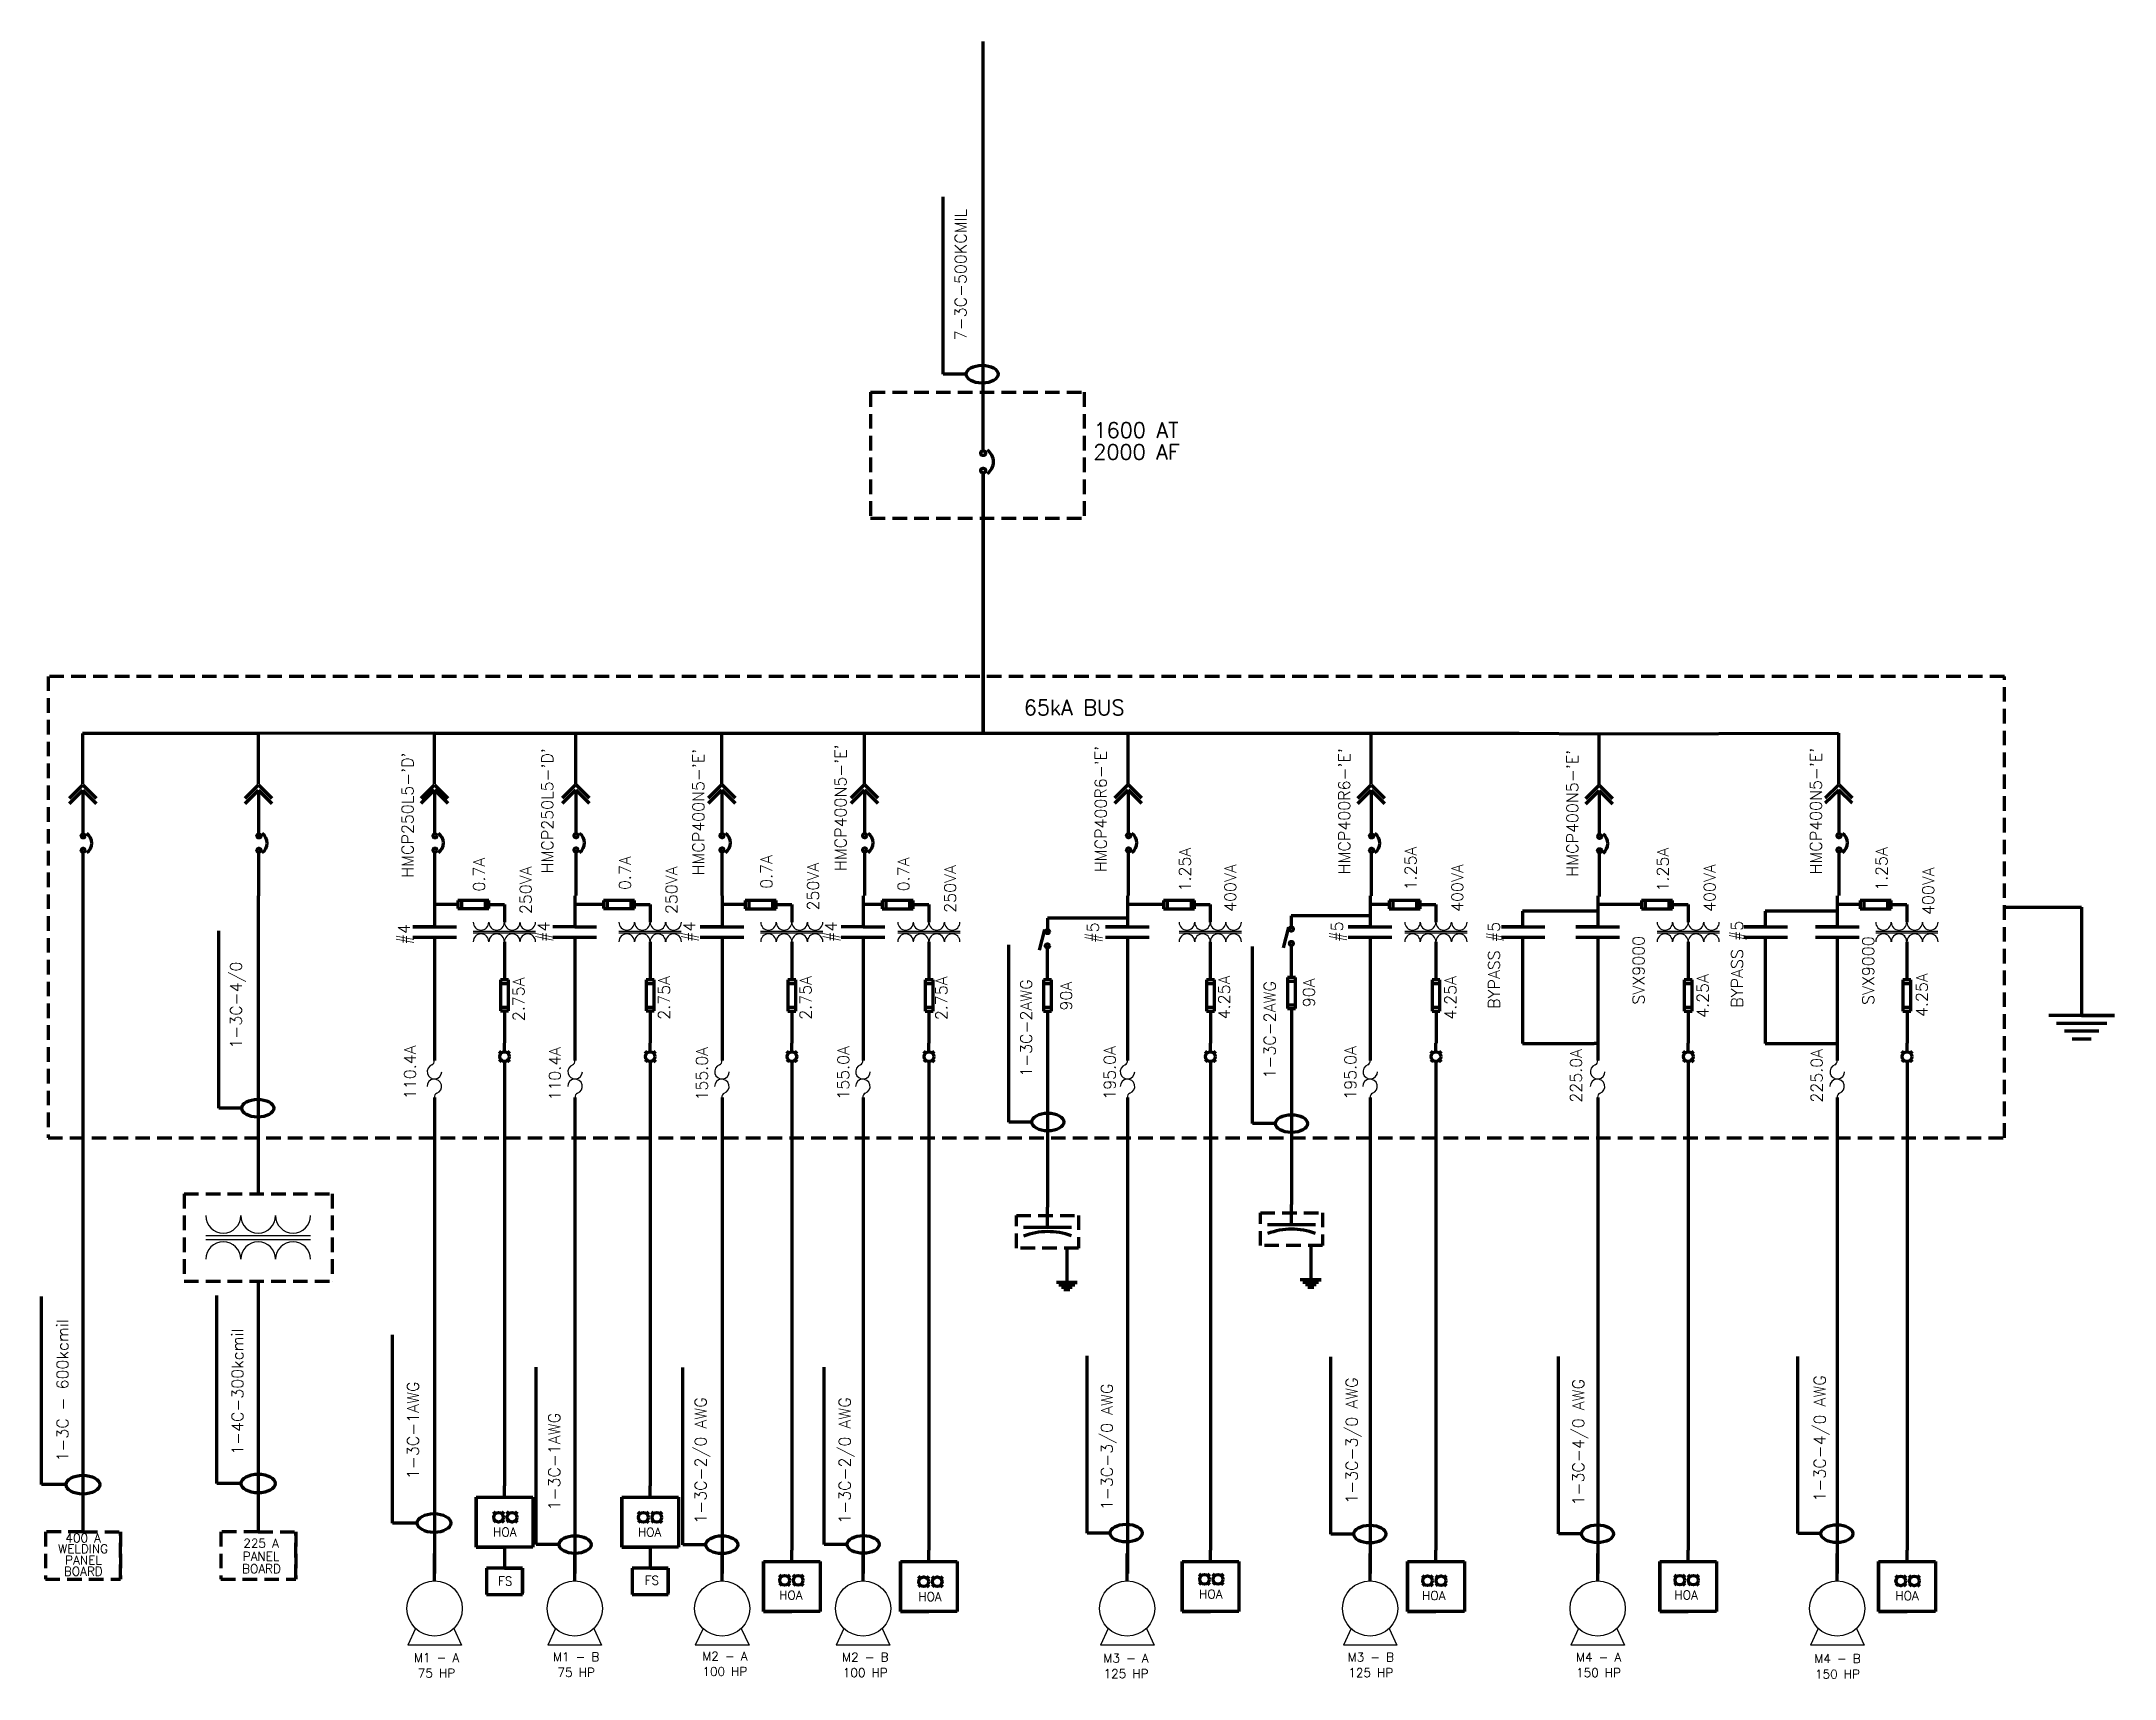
# Model space of a CAD drawing. Header units: inches. Extents: x 72 to 215, y 2 to 115.
import ezdxf
from ezdxf.enums import TextEntityAlignment as Align

# ---------------------------------------------------------------- set-up
doc = ezdxf.new("R2010")
doc.units = ezdxf.units.IN
doc.header["$LTSCALE"] = 2
doc.header["$MEASUREMENT"] = 0
doc.linetypes.add('DASHED', pattern=[0.75, 0.5, -0.25])
for name, color, linetype in [('CONTROL CABLES', 6, 'Continuous'), ('CONTROL OBJECTS', 6, 'Continuous'), ('ENCLOSURE', 250, 'Continuous'), ('MCC_BUS', 250, 'Continuous'), ('OBJECTS', 250, 'Continuous'), ('POWER CABLE', 1, 'Continuous'), ('TEXTSML', 1, 'Continuous')]:
    doc.layers.add(name, color=color, linetype=linetype)
doc.styles.add('ROMANS', font='romans.shx', dxfattribs={"height": 100})

msp = doc.modelspace()

# ---------------------------------------------------------------- linework, layer by layer
at = {"linetype": 'Continuous', "lineweight": 100}
for p, q in [((137.16, 86.88), (137.16, 90.9)), ((137.16, 85.31), (137.16, 67.45)), ((97.92, 54.13), (99.42, 54.13)), ((99.42, 54.13), (100.92, 54.13)), ((109.06, 54.13), (107.56, 54.13)), ((107.56, 53.43), (109.06, 53.43)), ((109.06, 54.13), (109.06, 54.13)), ((109.06, 53.43), (110.56, 53.43)), ((119.2, 54.13), (117.7, 54.13)), ((145.58, 53.43), (148.58, 53.43)), ((162.28, 53.43), (165.28, 53.43)), ((172.81, 53.43), (175.81, 53.43)), ((177.94, 53.43), (180.94, 53.43)), ((189.5, 53.43), (192.5, 53.43)), ((194.42, 53.43), (197.42, 53.43)), ((179.2, 46.1), (179.2, 46.1)), ((179.2, 46.1), (179.2, 46.1)), ((102.28, 11.46), (102.28, 14.91)), ((112.3, 11.46), (112.3, 14.91)), ((104.23, 10.03), (105.46, 10.03)), ((105.46, 10.03), (105.46, 8.34)), ((105.46, 8.34), (105.46, 10.03)), ((114.25, 10.03), (115.49, 10.03)), ((115.49, 10.03), (115.49, 8.34)), ((115.49, 8.34), (115.49, 10.03)), ((122.05, 7.04), (122.05, 10.49)), ((131.48, 7.04), (131.48, 10.49)), ((150.84, 7.04), (150.84, 10.49)), ((166.36, 7.04), (166.36, 10.49)), ((183.72, 7.04), (183.72, 10.49)), ((198.76, 7.04), (198.76, 10.49))]:
    msp.add_line(p, q, dxfattribs=at)
at = {"linetype": 'DASHED', "lineweight": 100}
for p, q in [((77.8, 12.52), (77.8, 9.27)), ((89.87, 12.52), (89.87, 9.27))]:
    msp.add_line(p, q, dxfattribs=at)
at = {"layer": 'CONTROL CABLES', "linetype": 'Continuous', "lineweight": 100}
for p, q in [((101.01, 55.66), (99.42, 55.66)), ((103.15, 55.66), (104.22, 55.66)), ((104.22, 55.66), (104.22, 54.45)), ((111.04, 55.66), (109.05, 55.66)), ((113.17, 55.66), (114.25, 55.66)), ((114.25, 55.66), (114.25, 54.45)), ((120.78, 55.66), (119.23, 55.66)), ((122.92, 55.66), (123.99, 55.66)), ((123.99, 55.66), (123.99, 54.45)), ((130.22, 55.66), (128.89, 55.66)), ((132.35, 55.66), (133.42, 55.66)), ((133.42, 55.66), (133.42, 54.45)), ((149.57, 55.66), (147.13, 55.66)), ((151.71, 55.66), (152.78, 55.66)), ((152.78, 55.66), (152.78, 54.45)), ((165.1, 55.66), (163.78, 55.66)), ((167.23, 55.66), (168.31, 55.66)), ((168.31, 55.66), (168.31, 54.45)), ((182.46, 55.66), (179.54, 55.66)), ((184.59, 55.66), (185.66, 55.66)), ((185.66, 55.66), (185.66, 54.45)), ((197.5, 55.66), (195.92, 55.66)), ((199.64, 55.66), (200.71, 55.66)), ((200.71, 55.66), (200.71, 54.45)), ((104.22, 53.11), (104.22, 50.48)), ((114.25, 53.11), (114.25, 50.48)), ((123.99, 53.11), (123.99, 50.48)), ((133.42, 53.11), (133.42, 50.48)), ((152.78, 53.11), (152.78, 50.48)), ((168.31, 53.11), (168.31, 50.48)), ((185.67, 53.11), (185.67, 50.48)), ((200.71, 53.11), (200.71, 50.48)), ((104.23, 48.35), (104.23, 46.15)), ((114.26, 48.35), (114.26, 46.15)), ((124, 48.34), (124, 46.14)), ((133.43, 48.34), (133.43, 46.14)), ((152.79, 48.34), (152.79, 46.14)), ((168.32, 48.34), (168.32, 46.14)), ((185.67, 48.34), (185.67, 46.14)), ((200.72, 48.34), (200.72, 46.14)), ((114.25, 45.54), (114.25, 46.13)), ((152.79, 45.54), (152.79, 46.13)), ((200.72, 45.54), (200.72, 46.13)), ((104.23, 44.89), (104.23, 19.06)), ((114.25, 44.89), (114.25, 19.06)), ((124, 44.88), (124, 19.06)), ((133.43, 44.88), (133.43, 19.06)), ((152.79, 44.88), (152.79, 19.06)), ((168.31, 44.88), (168.31, 19.06)), ((185.67, 44.88), (185.67, 19.06)), ((200.72, 44.88), (200.72, 19.06)), ((104.23, 19.06), (104.23, 15.7)), ((114.25, 19.06), (114.25, 15.7)), ((124, 19.06), (124, 15.69)), ((133.43, 19.06), (133.43, 15.69)), ((152.79, 19.06), (152.79, 15.69)), ((168.31, 19.06), (168.31, 15.69)), ((185.67, 19.06), (185.67, 15.69)), ((200.72, 19.06), (200.72, 15.69)), ((104.23, 14.91), (104.23, 15.7)), ((114.25, 14.91), (114.25, 15.7)), ((124, 15.69), (124, 11.27)), ((133.43, 15.69), (133.43, 11.27)), ((152.79, 15.69), (152.79, 11.27)), ((168.31, 15.69), (168.31, 11.27)), ((185.67, 15.69), (185.67, 11.27)), ((200.72, 15.69), (200.72, 11.27)), ((104.23, 11.46), (104.23, 10.03)), ((114.25, 11.46), (114.25, 10.03)), ((124, 10.49), (124, 11.27)), ((133.43, 10.49), (133.43, 11.27)), ((152.79, 10.49), (152.79, 11.27)), ((168.31, 10.49), (168.31, 11.27)), ((185.67, 10.49), (185.67, 11.27)), ((200.72, 10.49), (200.72, 11.27))]:
    msp.add_line(p, q, dxfattribs=at)
at = {"layer": 'CONTROL OBJECTS', "linetype": 'Continuous', "lineweight": 100}
for p, q in [((101.01, 55.94), (101.01, 55.39)), ((103.15, 55.94), (101.01, 55.94)), ((101.26, 55.94), (101.26, 55.39)), ((102.89, 55.94), (102.89, 55.39)), ((103.15, 55.39), (103.15, 55.94)), ((111.04, 55.94), (111.04, 55.39)), ((113.17, 55.94), (111.04, 55.94)), ((111.29, 55.94), (111.29, 55.39)), ((112.92, 55.94), (112.92, 55.39)), ((113.17, 55.39), (113.17, 55.94)), ((120.78, 55.94), (120.78, 55.38)), ((122.92, 55.94), (120.78, 55.94)), ((121.04, 55.94), (121.04, 55.38)), ((122.67, 55.94), (122.67, 55.38)), ((122.92, 55.38), (122.92, 55.94)), ((130.22, 55.94), (130.22, 55.38)), ((132.35, 55.94), (130.22, 55.94)), ((130.47, 55.94), (130.47, 55.38)), ((132.1, 55.94), (132.1, 55.38)), ((132.35, 55.38), (132.35, 55.94)), ((149.57, 55.94), (149.57, 55.38)), ((151.71, 55.94), (149.57, 55.94)), ((149.83, 55.94), (149.83, 55.38)), ((151.46, 55.94), (151.46, 55.38)), ((151.71, 55.38), (151.71, 55.94)), ((165.1, 55.94), (165.1, 55.38)), ((167.23, 55.94), (165.1, 55.94)), ((165.35, 55.94), (165.35, 55.38)), ((166.98, 55.94), (166.98, 55.38)), ((167.23, 55.38), (167.23, 55.94)), ((182.46, 55.94), (182.46, 55.38)), ((184.59, 55.94), (182.46, 55.94)), ((182.71, 55.94), (182.71, 55.38)), ((184.34, 55.94), (184.34, 55.38)), ((184.59, 55.38), (184.59, 55.94)), ((197.5, 55.94), (197.5, 55.38)), ((199.64, 55.94), (197.5, 55.94)), ((197.75, 55.94), (197.75, 55.38)), ((199.38, 55.94), (199.38, 55.38)), ((199.64, 55.38), (199.64, 55.94)), ((101.01, 55.39), (103.15, 55.39)), ((111.04, 55.39), (113.17, 55.39)), ((120.78, 55.38), (122.92, 55.38)), ((130.22, 55.38), (132.35, 55.38)), ((149.57, 55.38), (151.71, 55.38)), ((165.1, 55.38), (167.23, 55.38)), ((182.46, 55.38), (184.59, 55.38)), ((197.5, 55.38), (199.64, 55.38)), ((104.51, 50.48), (103.95, 50.48)), ((103.95, 50.48), (103.95, 48.35)), ((103.95, 50.23), (104.51, 50.23)), ((104.51, 48.35), (104.51, 50.48)), ((114.53, 50.48), (113.98, 50.48)), ((113.98, 50.48), (113.98, 48.35)), ((113.98, 50.23), (114.53, 50.23)), ((114.53, 48.35), (114.53, 50.48)), ((124.28, 50.48), (123.73, 50.48)), ((123.73, 50.48), (123.73, 48.34)), ((123.73, 50.23), (124.28, 50.23)), ((124.28, 48.34), (124.28, 50.48)), ((133.71, 50.48), (133.16, 50.48)), ((133.16, 50.48), (133.16, 48.34)), ((133.16, 50.23), (133.71, 50.23)), ((133.71, 48.34), (133.71, 50.48)), ((153.07, 50.48), (152.52, 50.48)), ((152.52, 50.48), (152.52, 48.34)), ((152.52, 50.23), (153.07, 50.23)), ((153.07, 48.34), (153.07, 50.48)), ((168.59, 50.48), (168.04, 50.48)), ((168.04, 50.48), (168.04, 48.34)), ((168.04, 50.23), (168.59, 50.23)), ((168.59, 48.34), (168.59, 50.48)), ((185.95, 50.48), (185.4, 50.48)), ((185.4, 50.48), (185.4, 48.34)), ((185.4, 50.23), (185.95, 50.23)), ((185.95, 48.34), (185.95, 50.48)), ((200.99, 50.48), (200.44, 50.48)), ((200.44, 50.48), (200.44, 48.34)), ((200.44, 50.23), (200.99, 50.23)), ((200.99, 48.34), (200.99, 50.48)), ((103.95, 48.6), (104.51, 48.6)), ((113.98, 48.6), (114.53, 48.6)), ((123.73, 48.6), (124.28, 48.6)), ((133.16, 48.6), (133.71, 48.6)), ((152.52, 48.6), (153.07, 48.6)), ((168.04, 48.6), (168.59, 48.6)), ((185.4, 48.6), (185.95, 48.6)), ((200.44, 48.6), (200.99, 48.6)), ((103.95, 48.35), (104.51, 48.35)), ((113.98, 48.35), (114.53, 48.35)), ((123.73, 48.34), (124.28, 48.34)), ((133.16, 48.34), (133.71, 48.34)), ((152.52, 48.34), (153.07, 48.34)), ((168.04, 48.34), (168.59, 48.34)), ((185.4, 48.34), (185.95, 48.34)), ((200.44, 48.34), (200.99, 48.34)), ((104.23, 45.54), (104.23, 46.13)), ((124, 45.54), (124, 46.13)), ((133.43, 45.54), (133.43, 46.13)), ((168.31, 45.54), (168.31, 46.13)), ((185.67, 45.54), (185.67, 46.13)), ((103.99, 45.45), (103.87, 45.57)), ((103.87, 45.57), (103.99, 45.45)), ((103.99, 44.98), (103.87, 44.86)), ((104.46, 45.45), (104.58, 45.57)), ((104.58, 45.57), (104.46, 45.45)), ((104.46, 44.98), (104.58, 44.86)), ((104.58, 44.86), (104.46, 44.98)), ((114.02, 45.45), (113.9, 45.57)), ((113.9, 45.57), (114.02, 45.45)), ((114.02, 44.98), (113.9, 44.86)), ((114.49, 45.45), (114.61, 45.57)), ((114.61, 45.57), (114.49, 45.45)), ((114.49, 44.98), (114.61, 44.86)), ((114.61, 44.86), (114.49, 44.98)), ((123.77, 45.45), (123.65, 45.57)), ((123.65, 45.57), (123.77, 45.45)), ((123.77, 44.98), (123.65, 44.86)), ((124.23, 45.45), (124.35, 45.57)), ((124.35, 45.57), (124.23, 45.45)), ((124.23, 44.98), (124.35, 44.86)), ((124.35, 44.86), (124.23, 44.98)), ((133.2, 45.45), (133.08, 45.57)), ((133.08, 45.57), (133.2, 45.45)), ((133.2, 44.98), (133.08, 44.86)), ((133.66, 45.45), (133.78, 45.57)), ((133.78, 45.57), (133.66, 45.45)), ((133.66, 44.98), (133.78, 44.86)), ((133.78, 44.86), (133.66, 44.98)), ((152.56, 45.45), (152.44, 45.57)), ((152.44, 45.57), (152.56, 45.45)), ((152.56, 44.98), (152.44, 44.86)), ((153.02, 45.45), (153.14, 45.57)), ((153.14, 45.57), (153.02, 45.45)), ((153.02, 44.98), (153.14, 44.86)), ((153.14, 44.86), (153.02, 44.98)), ((168.08, 45.45), (167.96, 45.57)), ((167.96, 45.57), (168.08, 45.45)), ((168.08, 44.98), (167.96, 44.86)), ((168.55, 45.45), (168.67, 45.57)), ((168.67, 45.57), (168.55, 45.45)), ((168.55, 44.98), (168.67, 44.86)), ((168.67, 44.86), (168.55, 44.98)), ((185.44, 45.45), (185.32, 45.57)), ((185.32, 45.57), (185.44, 45.45)), ((185.44, 44.98), (185.32, 44.86)), ((185.9, 45.45), (186.02, 45.57)), ((186.02, 45.57), (185.9, 45.45)), ((185.9, 44.98), (186.02, 44.86)), ((186.02, 44.86), (185.9, 44.98)), ((200.48, 45.45), (200.36, 45.57)), ((200.36, 45.57), (200.48, 45.45)), ((200.48, 44.98), (200.36, 44.86)), ((200.95, 45.45), (201.07, 45.57)), ((201.07, 45.57), (200.95, 45.45)), ((200.95, 44.98), (201.07, 44.86)), ((201.07, 44.86), (200.95, 44.98)), ((102.28, 14.91), (106.18, 14.91)), ((102.28, 14.91), (102.28, 11.46)), ((106.18, 14.91), (106.18, 11.46)), ((112.3, 14.91), (116.21, 14.91)), ((112.3, 14.91), (112.3, 11.46)), ((116.21, 14.91), (116.21, 11.46)), ((103.59, 13.77), (103.47, 13.89)), ((103.47, 13.89), (103.59, 13.77)), ((103.59, 13.3), (103.47, 13.18)), ((104.06, 13.77), (104.18, 13.89)), ((104.18, 13.89), (104.06, 13.77)), ((104.06, 13.3), (104.18, 13.18)), ((104.18, 13.18), (104.06, 13.3)), ((104.52, 13.76), (104.4, 13.89)), ((104.4, 13.89), (104.52, 13.76)), ((104.52, 13.3), (104.4, 13.18)), ((104.99, 13.76), (105.11, 13.89)), ((105.11, 13.89), (104.99, 13.76)), ((104.99, 13.3), (105.11, 13.18)), ((105.11, 13.18), (104.99, 13.3)), ((113.54, 13.76), (113.42, 13.88)), ((113.42, 13.88), (113.54, 13.76)), ((113.54, 13.29), (113.42, 13.17)), ((114.01, 13.76), (114.13, 13.88)), ((114.13, 13.88), (114.01, 13.76)), ((114.01, 13.29), (114.13, 13.17)), ((114.13, 13.17), (114.01, 13.29)), ((114.48, 13.76), (114.35, 13.88)), ((114.35, 13.88), (114.48, 13.76)), ((114.48, 13.29), (114.35, 13.17)), ((114.94, 13.76), (115.06, 13.88)), ((115.06, 13.88), (114.94, 13.76)), ((114.94, 13.29), (115.06, 13.17)), ((115.06, 13.17), (114.94, 13.29)), ((106.18, 11.46), (102.28, 11.46)), ((102.28, 11.46), (104.23, 11.46)), ((116.21, 11.46), (112.3, 11.46)), ((112.3, 11.46), (114.25, 11.46)), ((104.23, 10.03), (102.99, 10.03)), ((102.99, 10.03), (102.99, 8.21)), ((105.46, 10.03), (104.23, 10.03)), ((105.46, 8.21), (105.46, 10.03)), ((114.25, 10.03), (113.02, 10.03)), ((113.02, 10.03), (113.02, 8.21)), ((115.49, 10.03), (114.25, 10.03)), ((115.49, 8.21), (115.49, 10.03)), ((122.05, 10.49), (125.95, 10.49)), ((122.05, 10.49), (122.05, 7.04)), ((125.95, 10.49), (125.95, 7.04)), ((131.48, 10.49), (135.38, 10.49)), ((131.48, 10.49), (131.48, 7.04)), ((135.38, 10.49), (135.38, 7.04)), ((150.84, 10.49), (154.74, 10.49)), ((150.84, 10.49), (150.84, 7.04)), ((154.74, 10.49), (154.74, 7.04)), ((166.36, 10.49), (170.27, 10.49)), ((166.36, 10.49), (166.36, 7.04)), ((170.27, 10.49), (170.27, 7.04)), ((183.72, 10.49), (187.62, 10.49)), ((183.72, 10.49), (183.72, 7.04)), ((187.62, 10.49), (187.62, 7.04)), ((198.76, 10.49), (202.67, 10.49)), ((198.76, 10.49), (198.76, 7.04)), ((202.67, 10.49), (202.67, 7.04)), ((123.27, 9.42), (123.15, 9.54)), ((123.15, 9.54), (123.27, 9.42)), ((123.27, 8.96), (123.15, 8.84)), ((123.73, 9.42), (123.85, 9.54)), ((123.85, 9.54), (123.73, 9.42)), ((123.73, 8.96), (123.85, 8.84)), ((123.85, 8.84), (123.73, 8.96)), ((124.2, 9.42), (124.08, 9.54)), ((124.08, 9.54), (124.2, 9.42)), ((124.2, 8.96), (124.08, 8.84)), ((124.66, 9.42), (124.78, 9.54)), ((124.78, 9.54), (124.66, 9.42)), ((124.66, 8.96), (124.78, 8.84)), ((124.78, 8.84), (124.66, 8.96)), ((132.84, 9.32), (132.72, 9.45)), ((132.72, 9.45), (132.84, 9.32)), ((132.84, 8.86), (132.72, 8.74)), ((133.3, 9.32), (133.43, 9.45)), ((133.43, 9.45), (133.3, 9.32)), ((133.3, 8.86), (133.43, 8.74)), ((133.43, 8.74), (133.3, 8.86)), ((133.77, 9.32), (133.65, 9.44)), ((133.65, 9.44), (133.77, 9.32)), ((133.77, 8.86), (133.65, 8.74)), ((134.24, 9.32), (134.36, 9.44)), ((134.36, 9.44), (134.24, 9.32)), ((134.24, 8.86), (134.36, 8.74)), ((134.36, 8.74), (134.24, 8.86)), ((152.15, 9.49), (152.03, 9.61)), ((152.03, 9.61), (152.15, 9.49)), ((152.15, 9.02), (152.03, 8.9)), ((152.62, 9.49), (152.74, 9.61)), ((152.74, 9.61), (152.62, 9.49)), ((152.62, 9.02), (152.74, 8.9)), ((152.74, 8.9), (152.62, 9.02)), ((153.08, 9.49), (152.96, 9.61)), ((152.96, 9.61), (153.08, 9.49)), ((153.08, 9.02), (152.96, 8.9)), ((153.55, 9.49), (153.67, 9.61)), ((153.67, 9.61), (153.55, 9.49)), ((153.55, 9.02), (153.67, 8.9)), ((153.67, 8.9), (153.55, 9.02)), ((167.5, 9.39), (167.38, 9.51)), ((167.38, 9.51), (167.5, 9.39)), ((167.5, 8.92), (167.38, 8.8)), ((167.96, 9.39), (168.08, 9.51)), ((168.08, 9.51), (167.96, 9.39)), ((167.96, 8.92), (168.08, 8.8)), ((168.08, 8.8), (167.96, 8.92)), ((168.43, 9.39), (168.31, 9.51)), ((168.31, 9.51), (168.43, 9.39)), ((168.43, 8.92), (168.31, 8.8)), ((168.89, 9.39), (169.02, 9.51)), ((169.02, 9.51), (168.89, 9.39)), ((168.89, 8.92), (169.02, 8.8)), ((169.02, 8.8), (168.89, 8.92)), ((184.85, 9.43), (184.73, 9.55)), ((184.73, 9.55), (184.85, 9.43)), ((184.85, 8.97), (184.73, 8.85)), ((185.32, 9.43), (185.44, 9.55)), ((185.44, 9.55), (185.32, 9.43)), ((185.32, 8.97), (185.44, 8.85)), ((185.44, 8.85), (185.32, 8.97)), ((185.78, 9.43), (185.66, 9.55)), ((185.66, 9.55), (185.78, 9.43)), ((185.78, 8.97), (185.66, 8.85)), ((186.25, 9.43), (186.37, 9.55)), ((186.37, 9.55), (186.25, 9.43)), ((186.25, 8.97), (186.37, 8.85)), ((186.37, 8.85), (186.25, 8.97)), ((200.06, 9.38), (199.94, 9.5)), ((199.94, 9.5), (200.06, 9.38)), ((200.06, 8.92), (199.94, 8.8)), ((200.52, 9.38), (200.65, 9.5)), ((200.65, 9.5), (200.52, 9.38)), ((200.52, 8.92), (200.65, 8.8)), ((200.65, 8.8), (200.52, 8.92)), ((200.99, 9.38), (200.87, 9.5)), ((200.87, 9.5), (200.99, 9.38)), ((200.99, 8.91), (200.87, 8.79)), ((201.46, 9.38), (201.58, 9.5)), ((201.58, 9.5), (201.46, 9.38)), ((201.46, 8.91), (201.58, 8.79)), ((201.58, 8.79), (201.46, 8.91)), ((102.99, 8.21), (105.46, 8.21)), ((113.02, 8.21), (115.49, 8.21)), ((125.95, 7.04), (122.05, 7.04)), ((122.05, 7.04), (124, 7.04)), ((135.38, 7.04), (131.48, 7.04)), ((131.48, 7.04), (133.43, 7.04)), ((154.74, 7.04), (150.84, 7.04)), ((150.84, 7.04), (152.79, 7.04)), ((170.27, 7.04), (166.36, 7.04)), ((166.36, 7.04), (168.31, 7.04)), ((187.62, 7.04), (183.72, 7.04)), ((183.72, 7.04), (185.67, 7.04)), ((202.67, 7.04), (198.76, 7.04)), ((198.76, 7.04), (200.72, 7.04))]:
    msp.add_line(p, q, dxfattribs=at)
at = {"layer": 'CONTROL OBJECTS'}
for p, q in [((102.08, 53.84), (105.29, 53.84)), ((102.08, 53.72), (105.29, 53.72)), ((103.15, 53.84), (106.36, 53.84)), ((103.15, 53.72), (106.36, 53.72)), ((106.12, 53.24), (106.12, 53.24)), ((112.1, 53.84), (115.32, 53.84)), ((112.1, 53.72), (115.32, 53.72)), ((113.18, 53.84), (116.39, 53.84)), ((113.18, 53.72), (116.39, 53.72)), ((116.15, 53.24), (116.15, 53.24)), ((121.85, 53.84), (125.06, 53.84)), ((121.85, 53.72), (125.06, 53.72)), ((122.92, 53.84), (126.14, 53.84)), ((122.92, 53.72), (126.14, 53.72)), ((125.89, 53.24), (125.89, 53.24)), ((131.28, 53.84), (134.5, 53.84)), ((131.28, 53.72), (134.5, 53.72)), ((132.35, 53.84), (135.57, 53.84)), ((132.35, 53.72), (135.57, 53.72)), ((135.32, 53.24), (135.32, 53.24)), ((150.64, 53.84), (153.85, 53.84)), ((150.64, 53.72), (153.85, 53.72)), ((151.71, 53.84), (154.93, 53.84)), ((151.71, 53.72), (154.93, 53.72)), ((154.68, 53.24), (154.68, 53.24)), ((166.16, 53.84), (169.38, 53.84)), ((166.16, 53.72), (169.38, 53.72)), ((167.24, 53.84), (170.45, 53.84)), ((167.24, 53.72), (170.45, 53.72)), ((170.21, 53.24), (170.21, 53.24)), ((183.52, 53.84), (186.74, 53.84)), ((183.52, 53.72), (186.74, 53.72)), ((184.59, 53.84), (187.81, 53.84)), ((184.59, 53.72), (187.81, 53.72)), ((187.56, 53.24), (187.56, 53.24)), ((198.57, 53.84), (201.78, 53.84)), ((198.57, 53.72), (201.78, 53.72)), ((199.64, 53.84), (202.85, 53.84)), ((199.64, 53.72), (202.85, 53.72)), ((202.61, 53.24), (202.61, 53.24))]:
    msp.add_line(p, q, dxfattribs=at)
at = {"layer": 'CONTROL OBJECTS', "linetype": 'Continuous', "lineweight": 100}
for centre in [(104.23, 45.21), (114.25, 45.21), (124, 45.21), (133.43, 45.21), (152.79, 45.21), (168.31, 45.21), (185.67, 45.21), (200.72, 45.21), (103.82, 13.53), (104.75, 13.53), (113.78, 13.52), (114.71, 13.52), (123.5, 9.19), (124.43, 9.19), (133.07, 9.09), (134, 9.09), (152.39, 9.26), (153.32, 9.26), (167.73, 9.16), (168.66, 9.16), (185.09, 9.2), (186.02, 9.2), (200.29, 9.15), (201.22, 9.15)]:
    msp.add_circle(centre, 0.33, dxfattribs=at)
at = {"layer": 'CONTROL OBJECTS'}
for centre, start, end in [((102.61, 54.45), 180, 0), ((103.69, 54.45), 180, 0), ((103.69, 54.45), 180, 0), ((104.76, 54.45), 180, 0), ((104.76, 54.45), 180, 0), ((105.83, 54.45), 180, 0), ((112.64, 54.45), 180, 0), ((113.71, 54.45), 180, 0), ((113.71, 54.45), 180, 0), ((114.78, 54.45), 180, 0), ((114.78, 54.45), 180, 0), ((115.86, 54.45), 180, 0), ((122.39, 54.45), 180, 0), ((123.46, 54.45), 180, 0), ((123.46, 54.45), 180, 0), ((124.53, 54.45), 180, 0), ((124.53, 54.45), 180, 0), ((125.6, 54.45), 180, 0), ((131.82, 54.45), 180, 0), ((132.89, 54.45), 180, 0), ((132.89, 54.45), 180, 0), ((133.96, 54.45), 180, 0), ((133.96, 54.45), 180, 0), ((135.03, 54.45), 180, 0), ((151.18, 54.45), 180, 0), ((152.25, 54.45), 180, 0), ((152.25, 54.45), 180, 0), ((153.32, 54.45), 180, 0), ((153.32, 54.45), 180, 0), ((154.39, 54.45), 180, 0), ((166.7, 54.45), 180, 0), ((167.77, 54.45), 180, 0), ((167.77, 54.45), 180, 0), ((168.84, 54.45), 180, 0), ((168.84, 54.45), 180, 0), ((169.92, 54.45), 180, 0), ((184.06, 54.45), 180, 0), ((185.13, 54.45), 180, 0), ((185.13, 54.45), 180, 0), ((186.2, 54.45), 180, 0), ((186.2, 54.45), 180, 0), ((187.27, 54.45), 180, 0), ((199.1, 54.45), 180, 0), ((200.17, 54.45), 180, 0), ((200.17, 54.45), 180, 0), ((201.25, 54.45), 180, 0), ((201.25, 54.45), 180, 0), ((202.32, 54.45), 180, 0), ((102.61, 53.11), 0, 179.8893), ((103.69, 53.11), 0, 180), ((103.69, 53.11), 0, 179.8893), ((104.76, 53.11), 0.1107, 180), ((104.76, 53.11), 0, 180), ((105.83, 53.11), 0.1107, 180), ((112.64, 53.11), 0, 179.8893), ((113.71, 53.11), 0, 180), ((113.71, 53.11), 0, 179.8893), ((114.78, 53.11), 0.1107, 180), ((114.78, 53.11), 0, 180), ((115.86, 53.11), 0.1107, 180), ((122.39, 53.11), 0, 179.8893), ((123.46, 53.11), 0, 180), ((123.46, 53.11), 0, 179.8893), ((124.53, 53.11), 0.1107, 180), ((124.53, 53.11), 0, 180), ((125.6, 53.11), 0.1107, 180), ((131.82, 53.11), 0, 179.8893), ((132.89, 53.11), 0, 180), ((132.89, 53.11), 0, 179.8893), ((133.96, 53.11), 0.1107, 180), ((133.96, 53.11), 0, 180), ((135.03, 53.11), 0.1107, 180), ((151.18, 53.11), 0, 179.8893), ((152.25, 53.11), 0, 180), ((152.25, 53.11), 0, 179.8893), ((153.32, 53.11), 0.1107, 180), ((153.32, 53.11), 0, 180), ((154.39, 53.11), 0.1107, 180), ((166.7, 53.11), 0, 179.8893), ((167.77, 53.11), 0, 180), ((167.77, 53.11), 0, 179.8893), ((168.84, 53.11), 0.1107, 180), ((168.84, 53.11), 0, 180), ((169.92, 53.11), 0.1107, 180), ((184.06, 53.11), 0, 179.8893), ((185.13, 53.11), 0, 180), ((185.13, 53.11), 0, 179.8893), ((186.2, 53.11), 0.1107, 180), ((186.2, 53.11), 0, 180), ((187.27, 53.11), 0.1107, 180), ((199.1, 53.11), 0, 179.8893), ((200.17, 53.11), 0, 180), ((200.18, 53.11), 0, 179.8893), ((201.25, 53.11), 0.1107, 180), ((201.25, 53.11), 0, 180), ((202.32, 53.11), 0.1107, 180)]:
    msp.add_arc(centre, 0.536, start, end, dxfattribs=at)
at = {"layer": 'ENCLOSURE', "linetype": 'DASHED', "lineweight": 100}
for p, q in [((129.42, 90.9), (144.12, 90.9)), ((129.42, 90.9), (129.42, 82.25)), ((144.12, 90.9), (144.12, 82.25)), ((129.42, 82.25), (144.12, 82.25)), ((207.42, 71.36), (72.83, 71.36)), ((72.83, 71.36), (72.83, 39.62)), ((207.42, 39.62), (207.42, 71.36)), ((72.83, 39.62), (207.42, 39.62)), ((82.18, 35.77), (92.38, 35.77)), ((82.18, 35.77), (82.18, 29.77)), ((92.38, 35.77), (92.38, 29.77)), ((139.45, 34.29), (143.73, 34.29)), ((139.45, 32.04), (139.45, 34.29)), ((143.73, 34.29), (143.73, 32.04)), ((156.23, 34.47), (160.51, 34.47)), ((156.23, 32.21), (156.23, 34.47)), ((160.51, 34.47), (160.51, 32.21)), ((143.73, 32.04), (139.45, 32.04)), ((160.51, 32.21), (156.23, 32.21)), ((82.18, 29.77), (92.38, 29.77)), ((75.22, 12.52), (72.64, 12.52)), ((72.64, 12.52), (72.64, 9.27)), ((75.22, 12.52), (77.8, 12.52)), ((77.8, 9.27), (77.8, 12.52)), ((87.29, 12.52), (84.71, 12.52)), ((84.71, 12.52), (84.71, 9.27)), ((87.29, 12.52), (89.87, 12.52)), ((89.87, 9.27), (89.87, 12.52)), ((72.64, 9.27), (77.8, 9.27)), ((84.71, 9.27), (89.87, 9.27))]:
    msp.add_line(p, q, dxfattribs=at)
at = {"layer": 'MCC_BUS', "linetype": 'Continuous', "lineweight": 100}
for p, q in [((87.28, 67.44), (75.2, 67.44)), ((99.4, 67.45), (87.28, 67.44)), ((99.4, 67.45), (174.03, 67.45)), ((174.03, 67.45), (179.52, 67.4)), ((179.52, 67.4), (196, 67.46))]:
    msp.add_line(p, q, dxfattribs=at)
at = {"layer": 'OBJECTS', "linetype": 'Continuous', "lineweight": 100}
for p, q in [((74.3, 62.98), (75.22, 63.9)), ((74.3, 62.62), (75.22, 63.54)), ((75.22, 63.9), (76.14, 62.98)), ((75.22, 63.54), (76.14, 62.62)), ((86.38, 62.98), (87.3, 63.9)), ((86.38, 62.62), (87.3, 63.54)), ((87.3, 63.9), (88.22, 62.98)), ((87.3, 63.54), (88.22, 62.62)), ((98.5, 62.99), (99.42, 63.91)), ((98.5, 62.63), (99.42, 63.55)), ((99.42, 63.91), (100.34, 62.99)), ((99.42, 63.55), (100.34, 62.63)), ((108.21, 63), (109.13, 63.92)), ((108.21, 62.64), (109.13, 63.56)), ((109.13, 63.92), (110.05, 63)), ((109.13, 63.56), (110.05, 62.64)), ((118.26, 63), (119.18, 63.92)), ((118.26, 62.64), (119.18, 63.56)), ((119.18, 63.92), (120.09, 63)), ((119.18, 63.56), (120.09, 62.64)), ((128.07, 63), (128.99, 63.92)), ((128.07, 62.64), (128.99, 63.56)), ((128.99, 63.92), (129.91, 63)), ((128.99, 63.56), (129.91, 62.64)), ((146.21, 63), (147.13, 63.92)), ((146.21, 62.64), (147.13, 63.56)), ((147.13, 63.92), (148.05, 63)), ((147.13, 63.56), (148.05, 62.64)), ((162.93, 62.98), (163.85, 63.9)), ((162.93, 62.62), (163.85, 63.54)), ((163.85, 63.9), (164.77, 62.98)), ((163.85, 63.54), (164.77, 62.62)), ((178.62, 62.95), (179.54, 63.87)), ((178.62, 62.59), (179.54, 63.51)), ((179.54, 63.87), (180.46, 62.95)), ((179.54, 63.51), (180.46, 62.59)), ((195.1, 63.01), (196.02, 63.92)), ((195.1, 62.65), (196.02, 63.56)), ((196.02, 63.92), (196.94, 63.01)), ((196.02, 63.56), (196.94, 62.65)), ((207.42, 55.49), (212.73, 55.49)), ((212.73, 55.49), (212.73, 50.25)), ((212.73, 55.49), (212.73, 48.03)), ((99.42, 54.13), (97.92, 54.13)), ((97.92, 53.43), (100.92, 53.43)), ((99.42, 54.13), (100.92, 54.13)), ((109.06, 54.13), (107.56, 54.13)), ((107.56, 53.43), (110.56, 53.43)), ((109.06, 54.13), (110.56, 54.13)), ((117.7, 54.13), (119.2, 54.13)), ((117.7, 53.43), (120.7, 53.43)), ((119.2, 54.13), (120.7, 54.13)), ((128.9, 54.13), (127.4, 54.13)), ((127.4, 53.43), (130.4, 53.43)), ((128.9, 54.13), (130.4, 54.13)), ((145.58, 54.13), (148.58, 54.13)), ((147.08, 54.13), (145.58, 54.13)), ((145.58, 53.43), (148.58, 53.43)), ((163.78, 54.13), (162.28, 54.13)), ((162.28, 54.13), (165.28, 54.13)), ((162.28, 53.43), (165.28, 53.43)), ((172.81, 54.13), (175.81, 54.13)), ((174.31, 54.13), (172.81, 54.13)), ((172.81, 53.43), (175.81, 53.43)), ((179.44, 54.13), (177.94, 54.13)), ((177.94, 54.13), (180.94, 54.13)), ((177.94, 53.43), (180.94, 53.43)), ((189.5, 54.13), (192.5, 54.13)), ((191, 54.13), (189.5, 54.13)), ((189.5, 53.43), (192.5, 53.43)), ((195.92, 54.13), (194.42, 54.13)), ((194.42, 54.13), (197.42, 54.13)), ((194.42, 53.43), (197.42, 53.43)), ((141.86, 50.48), (141.31, 50.48)), ((141.31, 50.48), (141.31, 48.34)), ((141.31, 50.23), (141.86, 50.23)), ((141.86, 48.34), (141.86, 50.48)), ((158.65, 50.65), (158.1, 50.65)), ((158.1, 50.65), (158.1, 48.52)), ((158.1, 50.4), (158.65, 50.4)), ((158.65, 48.52), (158.65, 50.65)), ((141.31, 48.6), (141.86, 48.6)), ((158.1, 48.77), (158.65, 48.77)), ((158.1, 48.52), (158.65, 48.52)), ((141.31, 48.34), (141.86, 48.34)), ((215, 48.03), (210.47, 48.03)), ((214.46, 47.49), (211.01, 47.49)), ((212.73, 48.03), (215, 48.03)), ((213.92, 46.95), (211.55, 46.95)), ((213.38, 46.41), (212.09, 46.41)), ((139.94, 33.48), (143.23, 33.48)), ((156.73, 33.66), (160.02, 33.66)), ((142.91, 32.04), (142.91, 29.68)), ((159.7, 32.21), (159.7, 29.85)), ((143.63, 29.68), (142.2, 29.68)), ((143.46, 29.5), (142.37, 29.5)), ((143.29, 29.33), (142.54, 29.33)), ((143.12, 29.16), (142.71, 29.16)), ((142.91, 29.68), (143.63, 29.68)), ((160.42, 29.85), (158.98, 29.85)), ((160.24, 29.68), (159.15, 29.68)), ((160.07, 29.51), (159.33, 29.51)), ((159.9, 29.34), (159.5, 29.34)), ((159.7, 29.85), (160.42, 29.85))]:
    msp.add_line(p, q, dxfattribs=at)
at = {"layer": 'OBJECTS'}
for p, q in [((99.4, 43.67), (99.4, 43.66)), ((109.08, 43.67), (109.08, 43.66)), ((119.18, 43.67), (119.18, 43.66)), ((128.88, 43.67), (128.88, 43.66)), ((147.09, 43.67), (147.09, 43.66)), ((163.78, 43.67), (163.78, 43.66)), ((179.43, 43.67), (179.43, 43.66)), ((195.91, 43.67), (195.91, 43.66)), ((83.67, 32.91), (90.88, 32.91)), ((83.67, 32.63), (90.88, 32.63)), ((98.1, 5.88), (97.57, 4.74)), ((100.74, 5.88), (101.27, 4.74)), ((107.74, 5.88), (107.21, 4.74)), ((110.37, 5.88), (110.91, 4.74)), ((117.89, 5.88), (117.35, 4.74)), ((120.52, 5.88), (121.05, 4.74)), ((127.58, 5.88), (127.05, 4.74)), ((130.22, 5.88), (130.75, 4.74)), ((145.76, 5.88), (145.23, 4.74)), ((148.39, 5.88), (148.92, 4.74)), ((162.47, 5.88), (161.94, 4.74)), ((165.1, 5.88), (165.63, 4.74)), ((178.12, 5.88), (177.59, 4.74)), ((180.75, 5.88), (181.28, 4.74)), ((194.6, 5.88), (194.07, 4.74)), ((197.24, 5.88), (197.77, 4.74)), ((101.27, 4.74), (97.57, 4.74)), ((110.91, 4.74), (107.21, 4.74)), ((121.05, 4.74), (117.35, 4.74)), ((130.75, 4.74), (127.05, 4.74)), ((148.92, 4.74), (145.23, 4.74)), ((165.63, 4.74), (161.94, 4.74)), ((181.28, 4.74), (177.59, 4.74)), ((197.77, 4.74), (194.07, 4.74))]:
    msp.add_line(p, q, dxfattribs=at)
at = {"layer": 'OBJECTS', "linetype": 'Continuous', "lineweight": 100}
for centre, radius in [((137.16, 86.71), 0.167), ((137.16, 85.51), 0.167), ((75.24, 60.38), 0.136), ((87.33, 60.38), 0.136), ((99.45, 60.39), 0.136), ((109.15, 60.4), 0.136), ((119.2, 60.4), 0.136), ((129.01, 60.4), 0.136), ((147.16, 60.4), 0.136), ((163.88, 60.38), 0.136), ((179.57, 60.35), 0.136), ((196.04, 60.4), 0.136), ((75.24, 59.4), 0.136), ((87.33, 59.4), 0.136), ((99.45, 59.41), 0.136), ((109.15, 59.42), 0.136), ((119.2, 59.42), 0.136), ((129.01, 59.42), 0.136), ((147.16, 59.42), 0.136), ((163.88, 59.4), 0.136), ((179.57, 59.37), 0.136), ((196.04, 59.42), 0.136), ((141.58, 53.8), 0.136), ((141.58, 52.82), 0.136), ((158.36, 53.98), 0.136), ((158.36, 52.99), 0.136)]:
    msp.add_circle(centre, radius, dxfattribs=at)
at = {"layer": 'OBJECTS'}
for centre in [(99.42, 7.25), (109.06, 7.25), (119.2, 7.25), (128.9, 7.25), (147.07, 7.25), (163.78, 7.25), (179.44, 7.25), (195.92, 7.25)]:
    msp.add_circle(centre, 1.9, dxfattribs=at)
at = {"layer": 'OBJECTS', "linetype": 'Continuous', "lineweight": 100}
for centre, radius, start, end in [((136.89, 86.11), 0.978, 304.8477, 55.1523), ((75.03, 59.89), 0.796, 304.8477, 55.1523), ((87.11, 59.89), 0.796, 304.8477, 55.1523), ((99.23, 59.9), 0.796, 304.8477, 55.1523), ((108.94, 59.91), 0.796, 304.8477, 55.1523), ((118.98, 59.91), 0.796, 304.8477, 55.1523), ((128.79, 59.91), 0.796, 304.8477, 55.1523), ((146.94, 59.91), 0.796, 304.8477, 55.1523), ((163.66, 59.89), 0.796, 304.8477, 55.1523), ((179.35, 59.86), 0.796, 304.8477, 55.1523), ((195.82, 59.91), 0.796, 304.8477, 55.1523), ((141.61, 28.47), 4.7, 69.8739, 110.8158), ((158.4, 28.64), 4.7, 69.8739, 110.8158)]:
    msp.add_arc(centre, radius, start, end, dxfattribs=at)
at = {"layer": 'OBJECTS'}
for centre, radius, start, end in [((99.41, 44.17), 0.5, 110.026, 0), ((99.09, 44.91), 0.309, 297.3251, 4.6374), ((109.09, 44.17), 0.5, 110.026, 0), ((108.77, 44.91), 0.309, 297.3251, 4.6374), ((119.19, 44.17), 0.5, 110.026, 0), ((118.88, 44.91), 0.309, 297.3251, 4.6374), ((128.89, 44.17), 0.5, 110.026, 0), ((128.57, 44.91), 0.309, 297.3251, 4.6374), ((147.09, 44.17), 0.5, 110.026, 0), ((146.78, 44.91), 0.309, 297.3251, 4.6374), ((163.79, 44.17), 0.5, 110.026, 0), ((163.48, 44.91), 0.309, 297.3251, 4.6374), ((179.44, 44.17), 0.5, 110.026, 0), ((179.13, 44.91), 0.309, 297.3251, 4.6374), ((195.92, 44.17), 0.5, 110.026, 0), ((195.61, 44.91), 0.309, 297.3251, 4.6374), ((99.4, 43.16), 0.5, 289.9196, 180), ((109.08, 43.16), 0.5, 289.9196, 180), ((119.18, 43.16), 0.5, 289.9196, 180), ((128.88, 43.16), 0.5, 289.9196, 180), ((147.09, 43.16), 0.5, 289.9196, 180), ((163.78, 43.16), 0.5, 289.9196, 180), ((179.43, 43.16), 0.5, 289.9196, 180), ((195.91, 43.16), 0.5, 289.9196, 180), ((99.7, 42.42), 0.3, 115.1225, 184.7868), ((109.38, 42.42), 0.3, 115.1225, 184.7868), ((119.48, 42.42), 0.3, 115.1225, 184.7868), ((129.18, 42.42), 0.3, 115.1225, 184.7868), ((147.38, 42.42), 0.3, 115.1225, 184.7868), ((164.08, 42.42), 0.3, 115.1225, 184.7868), ((179.73, 42.42), 0.3, 115.1225, 184.7868), ((196.21, 42.42), 0.3, 115.1225, 184.7868), ((84.88, 34.27), 1.2, 180, 0), ((87.28, 34.27), 1.2, 180, 0), ((89.68, 34.27), 1.2, 180, 0), ((84.88, 31.27), 1.2, 0, 179.8893), ((87.28, 31.27), 1.2, 0, 180), ((89.68, 31.27), 1.2, 0.1107, 180)]:
    msp.add_arc(centre, radius, start, end, dxfattribs=at)
at = {"layer": 'POWER CABLE', "linetype": 'Continuous', "lineweight": 100}
for p, q in [((137.16, 90.9), (137.16, 115.02)), ((137.16, 87.78), (137.16, 90.9)), ((137.16, 86.88), (137.16, 87.78)), ((137.16, 67.45), (137.16, 85.34)), ((75.2, 67.44), (75.2, 63.94)), ((87.28, 67.44), (87.28, 63.94)), ((99.4, 67.45), (99.4, 63.95)), ((109.11, 67.45), (109.11, 63.95)), ((119.16, 67.45), (119.16, 63.95)), ((128.97, 67.45), (128.97, 63.95)), ((147.11, 67.45), (147.11, 63.95)), ((163.83, 67.44), (163.83, 63.94)), ((179.52, 67.4), (179.52, 63.9)), ((196, 67.46), (196, 63.96)), ((75.22, 63.54), (75.22, 60.54)), ((87.3, 63.54), (87.3, 60.54)), ((99.42, 63.55), (99.42, 60.55)), ((109.13, 63.56), (109.13, 60.56)), ((119.18, 63.56), (119.18, 60.56)), ((128.99, 63.56), (128.99, 60.56)), ((147.13, 63.56), (147.13, 60.56)), ((163.85, 63.54), (163.85, 60.54)), ((179.54, 63.51), (179.54, 60.51)), ((196.02, 63.56), (196.02, 60.56)), ((75.22, 59.27), (75.22, 56.26)), ((87.3, 59.27), (87.3, 56.26)), ((99.42, 59.28), (99.42, 56.27)), ((109.13, 59.29), (109.13, 56.28)), ((119.18, 59.29), (119.18, 56.28)), ((128.99, 59.29), (128.99, 56.28)), ((147.13, 59.29), (147.13, 56.28)), ((163.85, 59.27), (163.85, 56.26)), ((179.54, 59.24), (179.54, 56.23)), ((196.02, 59.29), (196.02, 56.29)), ((75.22, 56.26), (75.22, 42.9)), ((87.3, 42.9), (87.3, 56.26)), ((99.42, 56.27), (99.42, 54.13)), ((109.06, 56.27), (109.06, 54.13)), ((119.2, 56.27), (119.2, 54.13)), ((128.9, 56.27), (128.9, 54.13)), ((147.08, 56.27), (147.08, 54.13)), ((163.78, 56.27), (163.78, 54.13)), ((179.44, 56.27), (179.44, 54.13)), ((195.92, 56.27), (195.92, 54.13)), ((147.08, 54.72), (141.58, 54.72)), ((141.58, 54.72), (141.58, 53.95)), ((147.08, 55.2), (147.08, 54.72)), ((163.78, 54.9), (158.36, 54.9)), ((158.36, 54.9), (158.36, 54.12)), ((179.44, 55.2), (174.27, 55.2)), ((174.27, 55.2), (174.27, 54.12)), ((195.92, 55.2), (190.97, 55.2)), ((190.97, 55.2), (190.97, 54.12)), ((99.42, 53.43), (99.42, 44.94)), ((109.06, 53.43), (109.06, 44.94)), ((119.2, 53.43), (119.2, 44.94)), ((128.9, 53.43), (128.9, 44.94)), ((141.38, 53.95), (141.01, 52.53)), ((147.08, 53.43), (147.08, 44.94)), ((158.16, 54.12), (157.8, 52.7)), ((158.37, 50.65), (158.37, 52.86)), ((163.78, 53.43), (163.78, 44.94)), ((174.27, 53.43), (174.27, 46.1)), ((179.44, 53.43), (179.44, 44.94)), ((190.97, 53.43), (190.97, 46.1)), ((195.92, 53.43), (195.92, 44.94)), ((141.59, 50.48), (141.59, 52.69)), ((158.37, 48.52), (158.37, 37.87)), ((141.59, 48.34), (141.59, 37.69)), ((174.27, 46.1), (179.2, 46.1)), ((179.44, 46.1), (179.2, 46.1)), ((190.97, 46.1), (195.89, 46.1)), ((75.22, 42.9), (75.22, 16.84)), ((87.29, 42.9), (87.29, 35.77)), ((99.42, 42.4), (99.42, 9.65)), ((109.06, 42.4), (109.06, 9.65)), ((119.2, 42.4), (119.2, 9.65)), ((128.9, 42.4), (128.9, 9.65)), ((147.08, 42.4), (147.08, 9.65)), ((163.78, 42.4), (163.78, 9.65)), ((179.44, 42.4), (179.44, 9.65)), ((195.92, 42.4), (195.92, 9.65)), ((141.59, 37.69), (141.59, 34.86)), ((158.37, 37.87), (158.37, 35.03)), ((141.59, 33.48), (141.59, 34.86)), ((158.37, 33.66), (158.37, 35.03)), ((87.29, 29.77), (87.29, 16.84)), ((75.22, 16.84), (75.22, 12.52)), ((87.29, 16.84), (87.29, 12.52)), ((99.42, 9.14), (99.42, 11.04)), ((109.06, 9.14), (109.06, 11.04)), ((119.2, 9.14), (119.2, 11.04)), ((128.9, 9.14), (128.9, 11.04)), ((147.07, 9.14), (147.07, 11.04)), ((163.78, 9.14), (163.78, 11.04)), ((179.44, 9.14), (179.44, 11.04)), ((195.92, 9.14), (195.92, 11.04))]:
    msp.add_line(p, q, dxfattribs=at)
at = {"layer": 'TEXTSML', "linetype": 'Continuous', "lineweight": 100}
for p, q in [((134.41, 92.14), (134.41, 104.33)), ((136, 92.14), (134.41, 92.14)), ((84.57, 41.66), (84.57, 53.85)), ((138.93, 40.71), (138.93, 52.9)), ((155.69, 40.6), (155.69, 52.79)), ((86.15, 41.66), (84.57, 41.66)), ((140.51, 40.71), (138.93, 40.71)), ((157.28, 40.6), (155.69, 40.6)), ((72.37, 15.77), (72.37, 28.72)), ((84.43, 15.85), (84.43, 28.79)), ((96.53, 13.13), (96.53, 26.07)), ((144.32, 12.44), (144.32, 24.63)), ((161.08, 12.37), (161.08, 24.56)), ((176.74, 12.39), (176.74, 24.58)), ((193.22, 12.4), (193.22, 24.59)), ((106.4, 11.65), (106.4, 23.84)), ((116.5, 11.64), (116.5, 23.83)), ((126.23, 11.66), (126.23, 23.85)), ((74.05, 15.77), (72.37, 15.77)), ((86.12, 15.85), (84.43, 15.85)), ((98.21, 13.13), (96.53, 13.13)), ((107.99, 11.65), (106.4, 11.65)), ((118.08, 11.64), (116.5, 11.64)), ((127.82, 11.66), (126.23, 11.66)), ((145.91, 12.44), (144.32, 12.44)), ((162.66, 12.37), (161.08, 12.37)), ((178.33, 12.39), (176.74, 12.39)), ((194.8, 12.4), (193.22, 12.4))]:
    msp.add_line(p, q, dxfattribs=at)
for centre, major_axis in [((137.09, 92.14), (-1.1, 0)), ((87.25, 41.66), (-1.1, 0)), ((141.61, 40.71), (-1.1, 0)), ((158.37, 40.6), (-1.1, 0)), ((75.22, 15.77), (-1.16, 0)), ((87.28, 15.85), (-1.16, 0)), ((99.38, 13.13), (-1.16, 0)), ((147, 12.44), (-1.1, 0)), ((163.76, 12.37), (-1.1, 0)), ((179.42, 12.39), (-1.1, 0)), ((195.9, 12.4), (-1.1, 0)), ((109.08, 11.65), (-1.1, 0)), ((119.18, 11.64), (-1.1, 0)), ((128.91, 11.66), (-1.1, 0))]:
    msp.add_ellipse(centre, major_axis=major_axis, ratio=0.555555, dxfattribs=at)

# ---------------------------------------------------------------- texts
at = {"layer": 'TEXTSML', "style": 'ROMANS'}
for s, height, p in [('7-3C-500KCMIL', 0.7984, (135.61, 98.99)), ("HMCP250L5-'D'", 0.7984, (97.56, 61.81)), ("HMCP250L5-'D'", 0.7984, (107.18, 62.11)), ("HMCP400N5-'E'", 0.7984, (117.57, 62.02)), ("HMCP400N5-'E'", 0.7984, (127.35, 62.32)), ("HMCP400R6-'E'", 0.7984, (145.25, 62.23)), ("HMCP400R6-'E'", 0.7984, (162, 62.08)), ("HMCP400N5-'E'", 0.7984, (177.7, 61.94)), ("HMCP400N5-'E'", 0.7984, (194.45, 62.09)), ('0.7A', 0.798, (102.48, 57.72)), ('0.7A', 0.798, (112.51, 57.83)), ('0.7A', 0.798, (122.25, 57.91)), ('250VA', 0.798, (125.46, 56.9)), ('0.7A', 0.798, (131.68, 57.74)), ('1.25A', 0.798, (151.04, 58.07)), ('1.25A', 0.798, (166.57, 58.15)), ('1.25A', 0.798, (183.92, 58.07)), ('1.25A', 0.798, (198.97, 58.11)), ('250VA', 0.798, (105.69, 56.65)), ('250VA', 0.798, (115.72, 56.65)), ('250VA', 0.798, (134.89, 56.74)), ('400VA', 0.798, (154.16, 56.8)), ('400VA', 0.798, (169.78, 56.8)), ('400VA', 0.798, (187.14, 56.8)), ('400VA', 0.798, (202.18, 56.59)), ('#4', 0.798, (97.32, 53.62)), ('#4', 0.798, (106.92, 53.79)), ('#4', 0.798, (116.94, 53.79)), ('#4', 0.798, (126.69, 53.79)), ('#5', 0.798, (144.71, 53.73)), ('#5', 0.798, (161.51, 53.8)), ('BYPASS #5', 0.798, (172.31, 51.48)), ('BYPASS #5', 0.798, (189.03, 51.56)), ('SVX9000', 0.798, (182.25, 51.15)), ('SVX9000', 0.798, (198.05, 51.12)), ('1-3C-4/0', 0.798, (85.76, 48.75)), ('2.75A', 0.798, (105.2, 49.15)), ('2.75A', 0.798, (115.21, 49.25)), ('2.75A', 0.798, (124.94, 49.25)), ('2.75A', 0.798, (134.29, 49.22)), ('1-3C-2AWG', 0.798, (140.12, 47.17)), ('90A', 0.798, (142.87, 49.37)), ('4.25A', 0.798, (153.74, 49.28)), ('1-3C-2AWG', 0.798, (156.88, 47.05)), ('90A', 0.798, (159.57, 49.6)), ('4.25A', 0.798, (169.31, 49.25)), ('4.25A', 0.798, (186.67, 49.38)), ('4.25A', 0.798, (201.74, 49.44)), ('110.4A', 0.798, (97.73, 44.13)), ('110.4A', 0.798, (107.69, 44.03)), ('155.0A', 0.798, (117.81, 44.03)), ('155.0A', 0.798, (127.54, 44.09)), ('195.0A', 0.798, (145.87, 44.09)), ('195.0A', 0.798, (162.43, 44.09)), ('225.0A', 0.798, (177.95, 43.89)), ('225.0A', 0.798, (194.51, 43.89)), ('1-3C - 600kcmil', 0.7984, (73.82, 22.25)), ('1-4C-300kcmil', 0.7984, (85.86, 22.16)), ('1-3C-3/0 AWG', 0.7984, (162.52, 18.8)), ('1-3C-4/0 AWG', 0.7984, (178.11, 18.69)), ('1-3C-4/0 AWG', 0.7984, (194.72, 18.95)), ('1-3C-1AWG', 0.798, (97.93, 19.51)), ('1-3C-2/0 AWG', 0.7984, (117.72, 17.43)), ('1-3C-2/0 AWG', 0.7984, (127.64, 17.43)), ('1-3C-3/0 AWG', 0.7984, (145.67, 18.37)), ('1-3C-1AWG', 0.798, (107.65, 17.35))]:
    msp.add_text(s, height=height, rotation=90, dxfattribs=at).set_placement(p, align=Align.MIDDLE_CENTER)
for s, height, p in [('1600 AT', 1.05, (147.68, 88.29)), ('2000 AF', 1.05, (147.71, 86.79)), ('65kA BUS', 1.05, (143.42, 69.22)), ('WELDING', 0.606, (75.24, 11.36)), ('400 A', 0.606, (75.24, 12.1)), ('225 A', 0.606, (87.48, 11.74)), ('HOA', 0.606, (104.25, 12.51)), ('HOA', 0.606, (114.21, 12.5)), ('BOARD', 0.606, (75.25, 9.81)), ('PANEL', 0.606, (75.26, 10.58)), ('BOARD', 0.606, (87.51, 9.99)), ('PANEL', 0.606, (87.48, 10.84)), ('FS', 0.606, (104.28, 9.14)), ('FS', 0.606, (114.37, 9.19)), ('HOA', 0.606, (123.93, 8.17)), ('HOA', 0.606, (133.5, 8.07)), ('HOA', 0.606, (152.82, 8.24)), ('HOA', 0.606, (168.16, 8.14)), ('HOA', 0.606, (185.52, 8.18)), ('HOA', 0.606, (200.72, 8.13)), ('M2 - A', 0.606, (119.39, 3.98)), ('M1 - A', 0.606, (99.55, 3.87)), ('75 HP', 0.606, (99.55, 2.81)), ('M1 - B', 0.606, (109.16, 3.93)), ('75 HP', 0.606, (109.16, 2.86)), ('100 HP', 0.606, (119.39, 2.92)), ('M2 - B', 0.606, (129.05, 3.91)), ('100 HP', 0.606, (129.05, 2.84)), ('M3 - A', 0.606, (146.99, 3.84)), ('125 HP', 0.606, (146.99, 2.77)), ('M3 - B', 0.606, (163.83, 3.91)), ('125 HP', 0.606, (163.83, 2.84)), ('M4 - A', 0.606, (179.5, 3.91)), ('150 HP', 0.606, (179.5, 2.84)), ('M4 - B', 0.606, (195.94, 3.81)), ('150 HP', 0.606, (195.94, 2.74))]:
    msp.add_text(s, height=height, dxfattribs=at).set_placement(p, align=Align.MIDDLE_CENTER)

doc.saveas('drawing.dxf')
